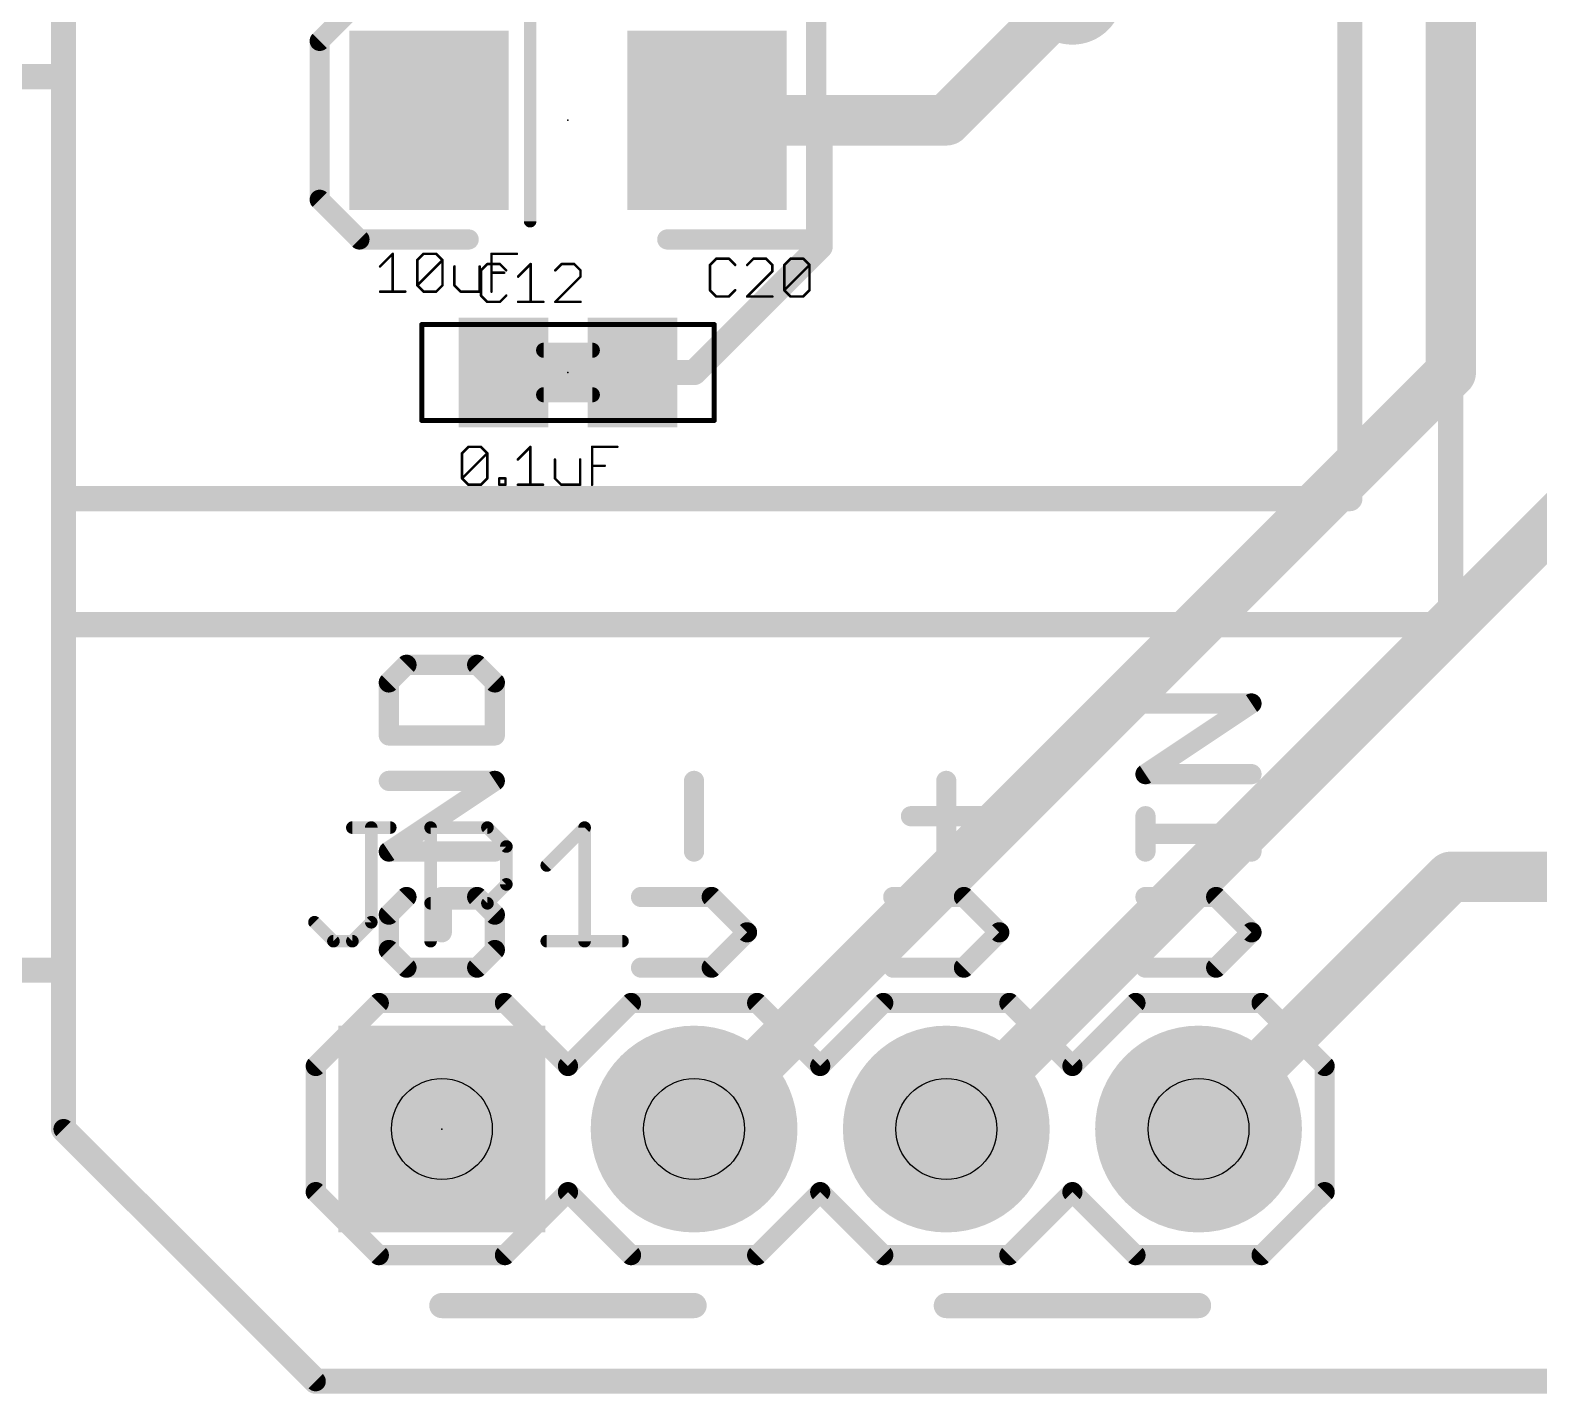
# Model space of a CAD drawing. Extents: x -27 to 80, y -11 to 53.
# Drawn here: x -0.34 to 14.86, y -0.13 to 13.61 of the extents above; entities that cross this region are included whole.
import ezdxf

# ---------------------------------------------------------------- set-up
doc = ezdxf.new("R2010")
doc.units = 0
for name, color, linetype in [('1', 12, 'CONTINUOUS'), ('16', 132, 'CONTINUOUS'), ('17', 110, 'CONTINUOUS'), ('18', 110, 'CONTINUOUS'), ('20', 53, 'CONTINUOUS'), ('21', 53, 'CONTINUOUS'), ('23', 53, 'CONTINUOUS'), ('25', 253, 'CONTINUOUS'), ('27', 253, 'CONTINUOUS'), ('29', 253, 'CONTINUOUS'), ('30', 253, 'CONTINUOUS'), ('31', 253, 'CONTINUOUS'), ('35', 253, 'CONTINUOUS'), ('39', 12, 'CONTINUOUS'), ('44', 253, 'CONTINUOUS'), ('51', 53, 'CONTINUOUS')]:
    doc.layers.add(name, color=color, linetype=linetype)

# ---------------------------------------------------------------- blocks, each defined once
blk = doc.blocks.new('RECT')
blk.add_solid([(-0.5, -0.5), (0.5, -0.5), (-0.5, 0.5), (0.5, 0.5)])
blk = doc.blocks.new('SQUAREP')
blk.add_solid([(-0.5, -0.5), (0.5, -0.5), (-0.5, 0.5), (0.5, 0.5)])
blk = doc.blocks.new('ROUNDP')
at = {"const_width": 0.5}
blk.add_lwpolyline([(0, -0.25, 1), (0, 0.25, 1), (0, -0.25)], format="xyb", dxfattribs=at)
blk = doc.blocks.new('ROUNDV')
at = {"const_width": 0.5}
blk.add_lwpolyline([(0, -0.25, 1), (0, 0.25, 1), (0, -0.25)], format="xyb", dxfattribs=at)

msp = doc.modelspace()

# ---------------------------------------------------------------- linework, layer by layer
at = {"layer": '1'}
for points, const_width in [([(13.97, 10.16), (13.97, 31.12)], 0.508), ([(13.97, 7.62), (13.97, 27.94)], 0.254), ([(0, 26.67), (0, 8.89)], 0.254), ([(12.954, 8.89), (12.954, 26.67)], 0.254), ([(8.89, 12.7), (10.16, 13.97)], 0.508), ([(7.62, 12.7), (6.48, 12.7)], 0.508), ([(7.62, 12.7), (8.89, 12.7)], 0.508), ([(7.62, 11.43), (7.62, 12.7)], 0.254), ([(6.35, 10.16), (7.62, 11.43)], 0.254), ([(6.35, 2.54), (13.97, 10.16)], 0.508), ([(5.73, 10.16), (6.35, 10.16)], 0.254), ([(8.89, 2.54), (15.24, 8.89)], 0.508), ([(0, 8.89), (12.954, 8.89)], 0.254), ([(0, 2.54), (0, 7.62)], 0.254), ([(0, 7.62), (13.97, 7.62)], 0.254), ([(2.54, 0), (0, 2.54)], 0.254), ([(57.15, 0), (2.54, 0)], 0.254)]:
    msp.add_lwpolyline(points, dxfattribs=dict(at, const_width=const_width))
for points, const_width in [([(6.48, 12.827, 1), (6.48, 12.573)], 0.254), ([(7.62, 12.827, 1), (7.62, 12.573)], 0.254), ([(7.62, 12.573, 1), (7.62, 12.827)], 0.254), ([(8.8002, 12.7898, 1), (8.9798, 12.6102)], 0.254), ([(8.89, 12.573, 1), (8.89, 12.827)], 0.254), ([(7.6835, 12.7, 1), (7.5565, 12.7)], 0.127), ([(7.6649, 11.3851, 1), (7.5751, 11.4749)], 0.127), ([(7.5565, 11.43, 1), (7.6835, 11.43)], 0.127), ([(14.0598, 10.0702, 1), (13.8802, 10.2498)], 0.254), ([(5.73, 10.2235, 1), (5.73, 10.0965)], 0.127), ([(6.3051, 10.2049, 1), (6.3949, 10.1151)], 0.127), ([(6.35, 10.0965, 1), (6.35, 10.2235)], 0.127), ([(13.843, 10.16, 1), (14.097, 10.16)], 0.254), ([(0, 8.9535, 1), (0, 8.8265)], 0.127), ([(12.954, 8.8265, 1), (12.954, 8.9535)], 0.127), ([(-0.0635, 8.89, 1), (0.0635, 8.89)], 0.127), ([(12.8905, 8.89, 1), (13.0175, 8.89)], 0.127), ([(0.0635, 7.62, 1), (-0.0635, 7.62)], 0.127), ([(0, 7.6835, 1), (0, 7.5565)], 0.127), ([(13.9065, 7.62, 1), (14.0335, 7.62)], 0.127), ([(13.97, 7.5565, 1), (13.97, 7.6835)], 0.127), ([(6.2602, 2.6298, 1), (6.4398, 2.4502)], 0.254), ([(8.8002, 2.6298, 1), (8.9798, 2.4502)], 0.254), ([(0.0449, 2.5849, 1), (-0.0449, 2.4951)], 0.127), ([(-0.0635, 2.54, 1), (0.0635, 2.54)], 0.127), ([(2.54, 0.0635, 1), (2.54, -0.0635)], 0.127), ([(2.4951, -0.0449, 1), (2.5849, 0.0449)], 0.127)]:
    msp.add_lwpolyline(points, format="xyb", dxfattribs=dict(at, const_width=const_width))
at = {"layer": '16'}
for points, const_width in [([(13.97, 7.62), (13.97, 27.94)], 0.254), ([(0, 26.67), (0, 8.89)], 0.254), ([(12.954, 8.89), (12.954, 26.67)], 0.254), ([(0, 8.89), (12.954, 8.89)], 0.254), ([(0, 2.54), (0, 7.62)], 0.254), ([(0, 7.62), (13.97, 7.62)], 0.254), ([(11.43, 2.54), (13.97, 5.08)], 0.508), ([(13.97, 5.08), (34.29, 5.08)], 0.508), ([(2.54, 0), (0, 2.54)], 0.254), ([(57.15, 0), (2.54, 0)], 0.254)]:
    msp.add_lwpolyline(points, dxfattribs=dict(at, const_width=const_width))
for points, const_width in [([(0, 8.9535, 1), (0, 8.8265)], 0.127), ([(12.954, 8.8265, 1), (12.954, 8.9535)], 0.127), ([(-0.0635, 8.89, 1), (0.0635, 8.89)], 0.127), ([(12.8905, 8.89, 1), (13.0175, 8.89)], 0.127), ([(0.0635, 7.62, 1), (-0.0635, 7.62)], 0.127), ([(0, 7.6835, 1), (0, 7.5565)], 0.127), ([(13.9065, 7.62, 1), (14.0335, 7.62)], 0.127), ([(13.97, 7.5565, 1), (13.97, 7.6835)], 0.127), ([(13.97, 5.207, 1), (13.97, 4.953)], 0.254), ([(14.0598, 4.9902, 1), (13.8802, 5.1698)], 0.254), ([(11.3402, 2.6298, 1), (11.5198, 2.4502)], 0.254), ([(0.0449, 2.5849, 1), (-0.0449, 2.4951)], 0.127), ([(-0.0635, 2.54, 1), (0.0635, 2.54)], 0.127), ([(2.54, 0.0635, 1), (2.54, -0.0635)], 0.127), ([(2.4951, -0.0449, 1), (2.5849, 0.0449)], 0.127)]:
    msp.add_lwpolyline(points, format="xyb", dxfattribs=dict(at, const_width=const_width))
at = {"layer": '20', "const_width": 0.2032}
for points in [[(0, 2.54), (0, 50.8)], [(2.54, 0), (0, 2.54)], [(57.15, 0), (2.54, 0)]]:
    msp.add_lwpolyline(points, dxfattribs=at)
at = {"layer": '20', "const_width": 0.1016}
for points in [[(0.0359, 2.5759, 1), (-0.0359, 2.5041)], [(-0.0508, 2.54, 1), (0.0508, 2.54)], [(2.54, 0.0508, 1), (2.54, -0.0508)], [(2.5041, -0.0359, 1), (2.5759, 0.0359)]]:
    msp.add_lwpolyline(points, format="xyb", dxfattribs=at)
at = {"layer": '21'}
for points, const_width in [([(2.98, 13.9), (2.58, 13.5)], 0.2032), ([(7.58, 13.9), (7.58, 11.5)], 0.2032), ([(4.699, 11.684), (4.699, 13.716)], 0.127), ([(2.58, 13.5), (2.58, 11.9)], 0.2032), ([(2.58, 11.9), (2.98, 11.5)], 0.2032), ([(2.98, 11.5), (4.08, 11.5)], 0.2032), ([(7.58, 11.5), (6.08, 11.5)], 0.2032), ([(5.08, 10.1905), (5.08, 10.1295)], 0.4064), ([(3.4536, 7.2162), (3.2757, 7.0383)], 0.2032), ([(4.1654, 7.2162), (3.4536, 7.2162)], 0.2032), ([(4.3434, 7.0383), (4.1654, 7.2162)], 0.2032), ([(3.2757, 7.0383), (3.2757, 6.5044)], 0.2032), ([(4.3434, 6.5044), (4.3434, 7.0383)], 0.2032), ([(10.8957, 6.1146), (11.9634, 6.8264)], 0.2032), ([(11.9634, 6.8264), (10.8957, 6.8264)], 0.2032), ([(3.2757, 6.5044), (4.3434, 6.5044)], 0.2032), ([(3.2757, 5.335), (4.3434, 6.0468)], 0.2032), ([(4.3434, 6.0468), (3.2757, 6.0468)], 0.2032), ([(6.3495, 5.335), (6.3495, 6.0468)], 0.2032), ([(8.8895, 5.335), (8.8895, 6.0468)], 0.2032), ([(11.9634, 6.1146), (10.8957, 6.1146)], 0.2032), ([(8.5336, 5.6909), (9.2454, 5.6909)], 0.2032), ([(10.8957, 5.335), (10.8957, 5.6909)], 0.2032), ([(11.9634, 5.335), (11.9634, 5.6909)], 0.2032), ([(11.9634, 5.5129), (10.8957, 5.5129)], 0.2032), ([(4.3434, 5.335), (3.2757, 5.335)], 0.2032), ([(3.4536, 4.8774), (3.2757, 4.6995)], 0.2032), ([(4.1654, 4.8774), (3.8095, 4.8774)], 0.2032), ([(3.8095, 4.8774), (3.8095, 4.5215)], 0.2032), ([(4.3434, 4.6995), (4.1654, 4.8774)], 0.2032), ([(6.5275, 4.8774), (5.8157, 4.8774)], 0.2032), ([(6.8834, 4.5215), (6.5275, 4.8774)], 0.2032), ([(9.0675, 4.8774), (8.3557, 4.8774)], 0.2032), ([(9.4234, 4.5215), (9.0675, 4.8774)], 0.2032), ([(11.6075, 4.8774), (10.8957, 4.8774)], 0.2032), ([(11.9634, 4.5215), (11.6075, 4.8774)], 0.2032), ([(3.2757, 4.6995), (3.2757, 4.3436)], 0.2032), ([(4.3434, 4.3436), (4.3434, 4.6995)], 0.2032), ([(6.5275, 4.1656), (6.8834, 4.5215)], 0.2032), ([(9.0675, 4.1656), (9.4234, 4.5215)], 0.2032), ([(11.6075, 4.1656), (11.9634, 4.5215)], 0.2032), ([(3.2757, 4.3436), (3.4536, 4.1656)], 0.2032), ([(4.1654, 4.1656), (4.3434, 4.3436)], 0.2032), ([(3.4536, 4.1656), (4.1654, 4.1656)], 0.2032), ([(5.8157, 4.1656), (6.5275, 4.1656)], 0.2032), ([(8.3557, 4.1656), (9.0675, 4.1656)], 0.2032), ([(10.8957, 4.1656), (11.6075, 4.1656)], 0.2032), ([(3.175, 3.81), (2.54, 3.175)], 0.2032), ([(3.175, 3.81), (4.445, 3.81)], 0.2032), ([(4.445, 3.81), (5.08, 3.175)], 0.2032), ([(5.08, 3.175), (5.715, 3.81)], 0.2032), ([(5.715, 3.81), (6.985, 3.81)], 0.2032), ([(6.985, 3.81), (7.62, 3.175)], 0.2032), ([(7.62, 3.175), (8.255, 3.81)], 0.2032), ([(8.255, 3.81), (9.525, 3.81)], 0.2032), ([(9.525, 3.81), (10.16, 3.175)], 0.2032), ([(10.795, 3.81), (10.16, 3.175)], 0.2032), ([(10.795, 3.81), (12.065, 3.81)], 0.2032), ([(12.065, 3.81), (12.7, 3.175)], 0.2032), ([(2.54, 3.175), (2.54, 1.905)], 0.2032), ([(12.7, 3.175), (12.7, 1.905)], 0.2032), ([(2.54, 1.905), (3.175, 1.27)], 0.2032), ([(5.08, 1.905), (4.445, 1.27)], 0.2032), ([(5.715, 1.27), (5.08, 1.905)], 0.2032), ([(7.62, 1.905), (6.985, 1.27)], 0.2032), ([(8.255, 1.27), (7.62, 1.905)], 0.2032), ([(10.16, 1.905), (9.525, 1.27)], 0.2032), ([(10.16, 1.905), (10.795, 1.27)], 0.2032), ([(12.7, 1.905), (12.065, 1.27)], 0.2032), ([(4.445, 1.27), (3.175, 1.27)], 0.2032), ([(6.985, 1.27), (5.715, 1.27)], 0.2032), ([(9.525, 1.27), (8.255, 1.27)], 0.2032), ([(12.065, 1.27), (10.795, 1.27)], 0.2032), ([(3.81, 0.762), (6.35, 0.762)], 0.254), ([(8.89, 0.762), (11.43, 0.762)], 0.254)]:
    msp.add_lwpolyline(points, dxfattribs=dict(at, const_width=const_width))
for points, const_width in [([(2.6308, 13.5, 1), (2.5292, 13.5)], 0.1016), ([(2.5441, 13.5359, 1), (2.6159, 13.4641)], 0.1016), ([(2.6159, 11.9359, 1), (2.5441, 11.8641)], 0.1016), ([(2.5292, 11.9, 1), (2.6308, 11.9)], 0.1016), ([(4.6673, 11.684, 1), (4.7307, 11.684)], 0.0635), ([(2.98, 11.5508, 1), (2.98, 11.4492)], 0.1016), ([(2.9441, 11.4641, 1), (3.0159, 11.5359)], 0.1016), ([(4.08, 11.4492, 1), (4.08, 11.5508)], 0.1016), ([(6.08, 11.5508, 1), (6.08, 11.4492)], 0.1016), ([(7.5292, 11.5, 1), (7.6308, 11.5)], 0.1016), ([(7.58, 11.4492, 1), (7.58, 11.5508)], 0.1016), ([(5.1816, 10.1905, 1), (4.9784, 10.1905)], 0.2032), ([(4.9784, 10.1295, 1), (5.1816, 10.1295)], 0.2032), ([(3.4536, 7.267, 1), (3.4536, 7.1654)], 0.1016), ([(3.4896, 7.1803, 1), (3.4177, 7.2521)], 0.1016), ([(4.2014, 7.2521, 1), (4.1295, 7.1803)], 0.1016), ([(4.1654, 7.1654, 1), (4.1654, 7.267)], 0.1016), ([(3.3265, 7.0383, 1), (3.2249, 7.0383)], 0.1016), ([(3.2398, 7.0742, 1), (3.3116, 7.0023)], 0.1016), ([(4.3942, 7.0383, 1), (4.2926, 7.0383)], 0.1016), ([(4.3075, 7.0023, 1), (4.3793, 7.0742)], 0.1016), ([(10.8957, 6.8772, 1), (10.8957, 6.7756)], 0.1016), ([(11.9916, 6.7841, 1), (11.9352, 6.8687)], 0.1016), ([(11.9634, 6.7756, 1), (11.9634, 6.8772)], 0.1016), ([(3.2757, 6.5552, 1), (3.2757, 6.4536)], 0.1016), ([(3.2249, 6.5044, 1), (3.3265, 6.5044)], 0.1016), ([(4.2926, 6.5044, 1), (4.3942, 6.5044)], 0.1016), ([(4.3434, 6.4536, 1), (4.3434, 6.5552)], 0.1016), ([(3.2757, 6.0976, 1), (3.2757, 5.996)], 0.1016), ([(4.3716, 6.0045, 1), (4.3152, 6.0891)], 0.1016), ([(4.3434, 5.996, 1), (4.3434, 6.0976)], 0.1016), ([(6.4003, 6.0468, 1), (6.2987, 6.0468)], 0.1016), ([(8.9403, 6.0468, 1), (8.8387, 6.0468)], 0.1016), ([(10.8957, 6.1654, 1), (10.8957, 6.0638)], 0.1016), ([(10.8675, 6.1569, 1), (10.9239, 6.0723)], 0.1016), ([(11.9634, 6.0638, 1), (11.9634, 6.1654)], 0.1016), ([(8.5336, 5.7417, 1), (8.5336, 5.6401)], 0.1016), ([(9.2454, 5.6401, 1), (9.2454, 5.7417)], 0.1016), ([(10.9465, 5.6909, 1), (10.8449, 5.6909)], 0.1016), ([(12.0142, 5.6909, 1), (11.9126, 5.6909)], 0.1016), ([(10.8957, 5.5637, 1), (10.8957, 5.4621)], 0.1016), ([(11.9634, 5.4621, 1), (11.9634, 5.5637)], 0.1016), ([(3.2757, 5.3858, 1), (3.2757, 5.2842)], 0.1016), ([(3.2475, 5.3773, 1), (3.3039, 5.2927)], 0.1016), ([(4.3434, 5.2842, 1), (4.3434, 5.3858)], 0.1016), ([(6.2987, 5.335, 1), (6.4003, 5.335)], 0.1016), ([(8.8387, 5.335, 1), (8.9403, 5.335)], 0.1016), ([(10.8449, 5.335, 1), (10.9465, 5.335)], 0.1016), ([(11.9126, 5.335, 1), (12.0142, 5.335)], 0.1016), ([(3.4896, 4.8415, 1), (3.4177, 4.9133)], 0.1016), ([(3.8095, 4.9282, 1), (3.8095, 4.8266)], 0.1016), ([(3.8603, 4.8774, 1), (3.7587, 4.8774)], 0.1016), ([(4.2014, 4.9133, 1), (4.1295, 4.8415)], 0.1016), ([(4.1654, 4.8266, 1), (4.1654, 4.9282)], 0.1016), ([(5.8157, 4.9282, 1), (5.8157, 4.8266)], 0.1016), ([(6.5634, 4.9133, 1), (6.4916, 4.8415)], 0.1016), ([(6.5275, 4.8266, 1), (6.5275, 4.9282)], 0.1016), ([(8.3557, 4.9282, 1), (8.3557, 4.8266)], 0.1016), ([(9.1034, 4.9133, 1), (9.0316, 4.8415)], 0.1016), ([(9.0675, 4.8266, 1), (9.0675, 4.9282)], 0.1016), ([(10.8957, 4.9282, 1), (10.8957, 4.8266)], 0.1016), ([(11.6434, 4.9133, 1), (11.5716, 4.8415)], 0.1016), ([(11.6075, 4.8266, 1), (11.6075, 4.9282)], 0.1016), ([(3.3265, 4.6995, 1), (3.2249, 4.6995)], 0.1016), ([(3.2398, 4.7354, 1), (3.3116, 4.6635)], 0.1016), ([(4.3942, 4.6995, 1), (4.2926, 4.6995)], 0.1016), ([(4.3075, 4.6635, 1), (4.3793, 4.7354)], 0.1016), ([(3.7587, 4.5215, 1), (3.8603, 4.5215)], 0.1016), ([(6.9193, 4.4856, 1), (6.8475, 4.5574)], 0.1016), ([(6.8475, 4.4856, 1), (6.9193, 4.5574)], 0.1016), ([(9.4593, 4.4856, 1), (9.3875, 4.5574)], 0.1016), ([(9.3875, 4.4856, 1), (9.4593, 4.5574)], 0.1016), ([(11.9993, 4.4856, 1), (11.9275, 4.5574)], 0.1016), ([(11.9275, 4.4856, 1), (11.9993, 4.5574)], 0.1016), ([(3.3116, 4.3795, 1), (3.2398, 4.3076)], 0.1016), ([(4.3793, 4.3076, 1), (4.3075, 4.3795)], 0.1016), ([(3.2249, 4.3436, 1), (3.3265, 4.3436)], 0.1016), ([(3.4536, 4.2164, 1), (3.4536, 4.1148)], 0.1016), ([(4.1654, 4.1148, 1), (4.1654, 4.2164)], 0.1016), ([(4.2926, 4.3436, 1), (4.3942, 4.3436)], 0.1016), ([(5.8157, 4.2164, 1), (5.8157, 4.1148)], 0.1016), ([(6.5275, 4.1148, 1), (6.5275, 4.2164)], 0.1016), ([(8.3557, 4.2164, 1), (8.3557, 4.1148)], 0.1016), ([(9.0675, 4.1148, 1), (9.0675, 4.2164)], 0.1016), ([(10.8957, 4.2164, 1), (10.8957, 4.1148)], 0.1016), ([(11.6075, 4.1148, 1), (11.6075, 4.2164)], 0.1016), ([(3.4177, 4.1297, 1), (3.4896, 4.2015)], 0.1016), ([(4.1295, 4.2015, 1), (4.2014, 4.1297)], 0.1016), ([(6.4916, 4.2015, 1), (6.5634, 4.1297)], 0.1016), ([(9.0316, 4.2015, 1), (9.1034, 4.1297)], 0.1016), ([(11.5716, 4.2015, 1), (11.6434, 4.1297)], 0.1016), ([(3.175, 3.8608, 1), (3.175, 3.7592)], 0.1016), ([(3.2109, 3.7741, 1), (3.1391, 3.8459)], 0.1016), ([(4.4809, 3.8459, 1), (4.4091, 3.7741)], 0.1016), ([(4.445, 3.7592, 1), (4.445, 3.8608)], 0.1016), ([(5.715, 3.8608, 1), (5.715, 3.7592)], 0.1016), ([(5.7509, 3.7741, 1), (5.6791, 3.8459)], 0.1016), ([(7.0209, 3.8459, 1), (6.9491, 3.7741)], 0.1016), ([(6.985, 3.7592, 1), (6.985, 3.8608)], 0.1016), ([(8.255, 3.8608, 1), (8.255, 3.7592)], 0.1016), ([(8.2909, 3.7741, 1), (8.2191, 3.8459)], 0.1016), ([(9.5609, 3.8459, 1), (9.4891, 3.7741)], 0.1016), ([(9.525, 3.7592, 1), (9.525, 3.8608)], 0.1016), ([(10.795, 3.8608, 1), (10.795, 3.7592)], 0.1016), ([(10.8309, 3.7741, 1), (10.7591, 3.8459)], 0.1016), ([(12.1009, 3.8459, 1), (12.0291, 3.7741)], 0.1016), ([(12.065, 3.7592, 1), (12.065, 3.8608)], 0.1016), ([(2.5908, 3.175, 1), (2.4892, 3.175)], 0.1016), ([(2.5041, 3.2109, 1), (2.5759, 3.1391)], 0.1016), ([(5.0441, 3.2109, 1), (5.1159, 3.1391)], 0.1016), ([(5.0441, 3.1391, 1), (5.1159, 3.2109)], 0.1016), ([(7.5841, 3.2109, 1), (7.6559, 3.1391)], 0.1016), ([(7.5841, 3.1391, 1), (7.6559, 3.2109)], 0.1016), ([(10.1241, 3.2109, 1), (10.1959, 3.1391)], 0.1016), ([(10.1241, 3.1391, 1), (10.1959, 3.2109)], 0.1016), ([(12.7508, 3.175, 1), (12.6492, 3.175)], 0.1016), ([(12.6641, 3.1391, 1), (12.7359, 3.2109)], 0.1016), ([(2.5759, 1.9409, 1), (2.5041, 1.8691)], 0.1016), ([(5.1159, 1.9409, 1), (5.0441, 1.8691)], 0.1016), ([(5.1159, 1.8691, 1), (5.0441, 1.9409)], 0.1016), ([(7.6559, 1.9409, 1), (7.5841, 1.8691)], 0.1016), ([(7.6559, 1.8691, 1), (7.5841, 1.9409)], 0.1016), ([(10.1959, 1.9409, 1), (10.1241, 1.8691)], 0.1016), ([(10.1959, 1.8691, 1), (10.1241, 1.9409)], 0.1016), ([(12.7359, 1.8691, 1), (12.6641, 1.9409)], 0.1016), ([(2.4892, 1.905, 1), (2.5908, 1.905)], 0.1016), ([(12.6492, 1.905, 1), (12.7508, 1.905)], 0.1016), ([(3.175, 1.3208, 1), (3.175, 1.2192)], 0.1016), ([(4.445, 1.2192, 1), (4.445, 1.3208)], 0.1016), ([(5.715, 1.3208, 1), (5.715, 1.2192)], 0.1016), ([(6.985, 1.2192, 1), (6.985, 1.3208)], 0.1016), ([(8.255, 1.3208, 1), (8.255, 1.2192)], 0.1016), ([(9.525, 1.2192, 1), (9.525, 1.3208)], 0.1016), ([(10.795, 1.3208, 1), (10.795, 1.2192)], 0.1016), ([(12.065, 1.2192, 1), (12.065, 1.3208)], 0.1016), ([(3.1391, 1.2341, 1), (3.2109, 1.3059)], 0.1016), ([(4.4091, 1.3059, 1), (4.4809, 1.2341)], 0.1016), ([(5.6791, 1.2341, 1), (5.7509, 1.3059)], 0.1016), ([(6.9491, 1.3059, 1), (7.0209, 1.2341)], 0.1016), ([(8.2191, 1.2341, 1), (8.2909, 1.3059)], 0.1016), ([(9.4891, 1.3059, 1), (9.5609, 1.2341)], 0.1016), ([(10.7591, 1.2341, 1), (10.8309, 1.3059)], 0.1016), ([(12.0291, 1.3059, 1), (12.1009, 1.2341)], 0.1016), ([(3.81, 0.8255, 1), (3.81, 0.6985)], 0.127), ([(6.35, 0.6985, 1), (6.35, 0.8255)], 0.127), ([(8.89, 0.8255, 1), (8.89, 0.6985)], 0.127), ([(11.43, 0.6985, 1), (11.43, 0.8255)], 0.127)]:
    msp.add_lwpolyline(points, format="xyb", dxfattribs=dict(at, const_width=const_width))
at = {"layer": '23'}
for p in [(5.08, 12.7), (5.08, 10.16), (3.81, 2.54)]:
    msp.add_point(p, dxfattribs=at)
at = {"layer": '25'}
for points, const_width in [([(4.2673, 11.2525), (4.2037, 11.189)], 0.0254), ([(4.3944, 11.2525), (4.2673, 11.2525)], 0.0254), ([(4.4579, 11.189), (4.3944, 11.2525)], 0.0254), ([(4.5779, 11.1254), (4.705, 11.2525)], 0.0254), ([(4.705, 11.2525), (4.705, 10.8712)], 0.0254), ([(5.0157, 11.2525), (4.9521, 11.189)], 0.0254), ([(5.1428, 11.2525), (5.0157, 11.2525)], 0.0254), ([(5.2063, 11.189), (5.1428, 11.2525)], 0.0254), ([(6.5736, 11.3066), (6.5101, 11.2431)], 0.0254), ([(6.5101, 11.2431), (6.5101, 10.9889)], 0.0254), ([(6.7007, 11.3066), (6.5736, 11.3066)], 0.0254), ([(6.7643, 11.2431), (6.7007, 11.3066)], 0.0254), ([(6.9478, 11.3066), (6.8843, 11.2431)], 0.0254), ([(7.0749, 11.3066), (6.9478, 11.3066)], 0.0254), ([(7.1385, 11.2431), (7.0749, 11.3066)], 0.0254), ([(7.1385, 11.1795), (7.1385, 11.2431)], 0.0254), ([(7.2585, 11.2431), (7.322, 11.3066)], 0.0254), ([(7.2585, 10.9889), (7.2585, 11.2431)], 0.0254), ([(7.2585, 10.9889), (7.5127, 11.2431)], 0.0254), ([(7.322, 11.3066), (7.4492, 11.3066)], 0.0254), ([(7.4492, 11.3066), (7.5127, 11.2431)], 0.0254), ([(7.5127, 11.2431), (7.5127, 10.9889)], 0.0254), ([(4.2037, 11.189), (4.2037, 10.9348)], 0.0254), ([(4.9521, 10.8712), (5.2063, 11.1254)], 0.0254), ([(5.2063, 11.1254), (5.2063, 11.189)], 0.0254), ([(6.8843, 10.9253), (7.1385, 11.1795)], 0.0254), ([(4.2037, 10.9348), (4.2673, 10.8712)], 0.0254), ([(4.3944, 10.8712), (4.4579, 10.9348)], 0.0254), ([(6.5101, 10.9889), (6.5736, 10.9253)], 0.0254), ([(6.7007, 10.9253), (6.7643, 10.9889)], 0.0254), ([(7.322, 10.9253), (7.2585, 10.9889)], 0.0254), ([(7.5127, 10.9889), (7.4492, 10.9253)], 0.0254), ([(4.2673, 10.8712), (4.3944, 10.8712)], 0.0254), ([(4.5779, 10.8712), (4.8321, 10.8712)], 0.0254), ([(5.2063, 10.8712), (4.9521, 10.8712)], 0.0254), ([(6.5736, 10.9253), (6.7007, 10.9253)], 0.0254), ([(7.1385, 10.9253), (6.8843, 10.9253)], 0.0254), ([(7.4492, 10.9253), (7.322, 10.9253)], 0.0254), ([(2.9086, 5.5763), (3.29, 5.5763)], 0.127), ([(3.0993, 4.623), (3.0993, 5.5763)], 0.127), ([(3.6967, 4.4323), (3.6967, 5.5763)], 0.127), ([(3.6967, 5.5763), (4.2687, 5.5763)], 0.127), ([(4.2687, 5.5763), (4.4593, 5.3856)], 0.127), ([(4.8661, 5.195), (5.2474, 5.5763)], 0.127), ([(5.2474, 5.5763), (5.2474, 4.4323)], 0.127), ([(4.4593, 5.3856), (4.4593, 5.0043)], 0.127), ([(4.4593, 5.0043), (4.2687, 4.8136)], 0.127), ([(4.2687, 4.8136), (3.6967, 4.8136)], 0.127), ([(2.5273, 4.623), (2.718, 4.4323)], 0.127), ([(2.9086, 4.4323), (3.0993, 4.623)], 0.127), ([(2.718, 4.4323), (2.9086, 4.4323)], 0.127), ([(4.8661, 4.4323), (5.6287, 4.4323)], 0.127)]:
    msp.add_lwpolyline(points, dxfattribs=dict(at, const_width=const_width))
for points, const_width in [([(4.2673, 11.2589, 1), (4.2673, 11.2462)], 0.0127), ([(4.2717, 11.248, 1), (4.2628, 11.257)], 0.0127), ([(4.3989, 11.257, 1), (4.3899, 11.248)], 0.0127), ([(4.3944, 11.2462, 1), (4.3944, 11.2589)], 0.0127), ([(4.7114, 11.2525, 1), (4.6987, 11.2525)], 0.0127), ([(4.7095, 11.248, 1), (4.7005, 11.257)], 0.0127), ([(5.0157, 11.2589, 1), (5.0157, 11.2462)], 0.0127), ([(5.0202, 11.248, 1), (5.0112, 11.257)], 0.0127), ([(5.1473, 11.257, 1), (5.1383, 11.248)], 0.0127), ([(5.1428, 11.2462, 1), (5.1428, 11.2589)], 0.0127), ([(6.5164, 11.2431, 1), (6.5037, 11.2431)], 0.0127), ([(6.5056, 11.2476, 1), (6.5146, 11.2386)], 0.0127), ([(6.5736, 11.313, 1), (6.5736, 11.3003)], 0.0127), ([(6.5781, 11.3021, 1), (6.5691, 11.3111)], 0.0127), ([(6.7052, 11.3111, 1), (6.6963, 11.3021)], 0.0127), ([(6.7007, 11.3003, 1), (6.7007, 11.313)], 0.0127), ([(6.7598, 11.2386, 1), (6.7688, 11.2476)], 0.0127), ([(6.8798, 11.2476, 1), (6.8888, 11.2386)], 0.0127), ([(6.9478, 11.313, 1), (6.9478, 11.3003)], 0.0127), ([(6.9523, 11.3021, 1), (6.9433, 11.3111)], 0.0127), ([(7.0794, 11.3111, 1), (7.0705, 11.3021)], 0.0127), ([(7.0749, 11.3003, 1), (7.0749, 11.313)], 0.0127), ([(7.1449, 11.2431, 1), (7.1322, 11.2431)], 0.0127), ([(7.134, 11.2386, 1), (7.143, 11.2476)], 0.0127), ([(7.2648, 11.2431, 1), (7.2521, 11.2431)], 0.0127), ([(7.254, 11.2476, 1), (7.263, 11.2386)], 0.0127), ([(7.322, 11.313, 1), (7.322, 11.3003)], 0.0127), ([(7.3265, 11.3021, 1), (7.3176, 11.3111)], 0.0127), ([(7.4536, 11.3111, 1), (7.4447, 11.3021)], 0.0127), ([(7.4492, 11.3003, 1), (7.4492, 11.313)], 0.0127), ([(7.5191, 11.2431, 1), (7.5064, 11.2431)], 0.0127), ([(7.5172, 11.2386, 1), (7.5082, 11.2476)], 0.0127), ([(7.5082, 11.2386, 1), (7.5172, 11.2476)], 0.0127), ([(4.2101, 11.189, 1), (4.1974, 11.189)], 0.0127), ([(4.1992, 11.1935, 1), (4.2082, 11.1845)], 0.0127), ([(4.4534, 11.1845, 1), (4.4624, 11.1935)], 0.0127), ([(4.5734, 11.1299, 1), (4.5824, 11.1209)], 0.0127), ([(4.9476, 11.1935, 1), (4.9566, 11.1845)], 0.0127), ([(5.2127, 11.189, 1), (5.2, 11.189)], 0.0127), ([(5.2, 11.1254, 1), (5.2127, 11.1254)], 0.0127), ([(5.2018, 11.1845, 1), (5.2108, 11.1935)], 0.0127), ([(5.2108, 11.1209, 1), (5.2018, 11.1299)], 0.0127), ([(7.1322, 11.1795, 1), (7.1449, 11.1795)], 0.0127), ([(7.143, 11.175, 1), (7.134, 11.184)], 0.0127), ([(4.2082, 10.9392, 1), (4.1992, 10.9303)], 0.0127), ([(4.1974, 10.9348, 1), (4.2101, 10.9348)], 0.0127), ([(4.4624, 10.9303, 1), (4.4534, 10.9392)], 0.0127), ([(6.5037, 10.9889, 1), (6.5164, 10.9889)], 0.0127), ([(6.5146, 10.9933, 1), (6.5056, 10.9844)], 0.0127), ([(6.7688, 10.9844, 1), (6.7598, 10.9933)], 0.0127), ([(7.263, 10.9933, 1), (7.254, 10.9844)], 0.0127), ([(7.254, 10.9933, 1), (7.263, 10.9844)], 0.0127), ([(7.2521, 10.9889, 1), (7.2648, 10.9889)], 0.0127), ([(7.5064, 10.9889, 1), (7.5191, 10.9889)], 0.0127), ([(7.5172, 10.9844, 1), (7.5082, 10.9933)], 0.0127), ([(4.2673, 10.8775, 1), (4.2673, 10.8649)], 0.0127), ([(4.2628, 10.8667, 1), (4.2717, 10.8757)], 0.0127), ([(4.3899, 10.8757, 1), (4.3989, 10.8667)], 0.0127), ([(4.3944, 10.8649, 1), (4.3944, 10.8775)], 0.0127), ([(4.5779, 10.8775, 1), (4.5779, 10.8649)], 0.0127), ([(4.6987, 10.8712, 1), (4.7114, 10.8712)], 0.0127), ([(4.8321, 10.8649, 1), (4.8321, 10.8775)], 0.0127), ([(4.9521, 10.8775, 1), (4.9521, 10.8649)], 0.0127), ([(4.9476, 10.8757, 1), (4.9566, 10.8667)], 0.0127), ([(5.2063, 10.8649, 1), (5.2063, 10.8775)], 0.0127), ([(6.5736, 10.9316, 1), (6.5736, 10.919)], 0.0127), ([(6.5691, 10.9208, 1), (6.5781, 10.9298)], 0.0127), ([(6.6963, 10.9298, 1), (6.7052, 10.9208)], 0.0127), ([(6.7007, 10.919, 1), (6.7007, 10.9316)], 0.0127), ([(6.8843, 10.9316, 1), (6.8843, 10.919)], 0.0127), ([(6.8798, 10.9298, 1), (6.8888, 10.9208)], 0.0127), ([(7.1385, 10.919, 1), (7.1385, 10.9316)], 0.0127), ([(7.322, 10.9316, 1), (7.322, 10.919)], 0.0127), ([(7.3176, 10.9208, 1), (7.3265, 10.9298)], 0.0127), ([(7.4447, 10.9298, 1), (7.4536, 10.9208)], 0.0127), ([(7.4492, 10.919, 1), (7.4492, 10.9316)], 0.0127), ([(2.9086, 5.608, 1), (2.9086, 5.5445)], 0.0635), ([(3.131, 5.5763, 1), (3.0675, 5.5763)], 0.0635), ([(3.29, 5.5445, 1), (3.29, 5.608)], 0.0635), ([(3.7284, 5.5763, 1), (3.6649, 5.5763)], 0.0635), ([(3.6967, 5.608, 1), (3.6967, 5.5445)], 0.0635), ([(4.2911, 5.5987, 1), (4.2462, 5.5538)], 0.0635), ([(4.2687, 5.5445, 1), (4.2687, 5.608)], 0.0635), ([(5.2792, 5.5763, 1), (5.2157, 5.5763)], 0.0635), ([(5.2699, 5.5538, 1), (5.225, 5.5987)], 0.0635), ([(4.4911, 5.3856, 1), (4.4276, 5.3856)], 0.0635), ([(4.4369, 5.3632, 1), (4.4818, 5.4081)], 0.0635), ([(4.8436, 5.2174, 1), (4.8885, 5.1725)], 0.0635), ([(4.4276, 5.0043, 1), (4.4911, 5.0043)], 0.0635), ([(4.4818, 4.9818, 1), (4.4369, 5.0267)], 0.0635), ([(3.6967, 4.8454, 1), (3.6967, 4.7819)], 0.0635), ([(4.2462, 4.8361, 1), (4.2911, 4.7912)], 0.0635), ([(4.2687, 4.7819, 1), (4.2687, 4.8454)], 0.0635), ([(2.5498, 4.6454, 1), (2.5048, 4.6005)], 0.0635), ([(3.0675, 4.623, 1), (3.131, 4.623)], 0.0635), ([(3.1217, 4.6005, 1), (3.0768, 4.6454)], 0.0635), ([(2.718, 4.4641, 1), (2.718, 4.4006)], 0.0635), ([(2.6955, 4.4098, 1), (2.7404, 4.4548)], 0.0635), ([(2.8862, 4.4548, 1), (2.9311, 4.4098)], 0.0635), ([(2.9086, 4.4006, 1), (2.9086, 4.4641)], 0.0635), ([(3.6649, 4.4323, 1), (3.7284, 4.4323)], 0.0635), ([(4.8661, 4.4641, 1), (4.8661, 4.4006)], 0.0635), ([(5.2157, 4.4323, 1), (5.2792, 4.4323)], 0.0635), ([(5.6287, 4.4006, 1), (5.6287, 4.4641)], 0.0635)]:
    msp.add_lwpolyline(points, format="xyb", dxfattribs=dict(at, const_width=const_width))
at = {"layer": '27', "const_width": 0.0254}
for points in [[(3.1879, 11.2285), (3.315, 11.3556)], [(3.315, 11.3556), (3.315, 10.9743)], [(3.5621, 11.2921), (3.6256, 11.3556)], [(3.5621, 11.0379), (3.5621, 11.2921)], [(3.5621, 11.0379), (3.8163, 11.2921)], [(3.6256, 11.3556), (3.7527, 11.3556)], [(3.7527, 11.3556), (3.8163, 11.2921)], [(3.8163, 11.2921), (3.8163, 11.0379)], [(4.3105, 10.9743), (4.3105, 11.3556)], [(4.3105, 11.3556), (4.5647, 11.3556)], [(3.9363, 11.2285), (3.9363, 11.0379)], [(4.1905, 10.9743), (4.1905, 11.2285)], [(4.3105, 11.165), (4.4376, 11.165)], [(3.1879, 10.9743), (3.4421, 10.9743)], [(3.6256, 10.9743), (3.5621, 11.0379)], [(3.7527, 10.9743), (3.6256, 10.9743)], [(3.8163, 11.0379), (3.7527, 10.9743)], [(3.9363, 11.0379), (3.9998, 10.9743)], [(3.9998, 10.9743), (4.1905, 10.9743)], [(4.0132, 9.3475), (4.0768, 9.411)], [(4.0768, 9.411), (4.2039, 9.411)], [(4.2039, 9.411), (4.2674, 9.3475)], [(4.5745, 9.2839), (4.7016, 9.411)], [(4.7016, 9.411), (4.7016, 9.0297)], [(5.3229, 9.0297), (5.3229, 9.411)], [(5.3229, 9.411), (5.5771, 9.411)], [(4.0132, 9.0933), (4.0132, 9.3475)], [(4.0132, 9.0933), (4.2674, 9.3475)], [(4.2674, 9.3475), (4.2674, 9.0933)], [(4.9487, 9.2839), (4.9487, 9.0933)], [(5.2029, 9.0297), (5.2029, 9.2839)], [(5.3229, 9.2204), (5.45, 9.2204)], [(4.0768, 9.0297), (4.0132, 9.0933)], [(4.2039, 9.0297), (4.0768, 9.0297)], [(4.2674, 9.0933), (4.2039, 9.0297)], [(4.3874, 9.0297), (4.3874, 9.0933)], [(4.3874, 9.0933), (4.451, 9.0933)], [(4.451, 9.0297), (4.3874, 9.0297)], [(4.451, 9.0933), (4.451, 9.0297)], [(4.5745, 9.0297), (4.8287, 9.0297)], [(4.9487, 9.0933), (5.0123, 9.0297)], [(5.0123, 9.0297), (5.2029, 9.0297)]]:
    msp.add_lwpolyline(points, dxfattribs=at)
at = {"layer": '27', "const_width": 0.0127}
for points in [[(3.3213, 11.3556, 1), (3.3086, 11.3556)], [(3.3195, 11.3511, 1), (3.3105, 11.3601)], [(3.5684, 11.2921, 1), (3.5557, 11.2921)], [(3.5576, 11.2966, 1), (3.5666, 11.2876)], [(3.6256, 11.362, 1), (3.6256, 11.3493)], [(3.6301, 11.3511, 1), (3.6211, 11.3601)], [(3.7572, 11.3601, 1), (3.7482, 11.3511)], [(3.7527, 11.3493, 1), (3.7527, 11.362)], [(3.8226, 11.2921, 1), (3.8099, 11.2921)], [(3.8208, 11.2876, 1), (3.8118, 11.2966)], [(3.8118, 11.2876, 1), (3.8208, 11.2966)], [(4.3168, 11.3556, 1), (4.3041, 11.3556)], [(4.3105, 11.362, 1), (4.3105, 11.3493)], [(4.5647, 11.3493, 1), (4.5647, 11.362)], [(3.1834, 11.233, 1), (3.1924, 11.224)], [(3.9426, 11.2285, 1), (3.9299, 11.2285)], [(4.1968, 11.2285, 1), (4.1841, 11.2285)], [(4.3105, 11.1713, 1), (4.3105, 11.1586)], [(4.4376, 11.1586, 1), (4.4376, 11.1713)], [(3.1879, 10.9807, 1), (3.1879, 10.968)], [(3.3086, 10.9743, 1), (3.3213, 10.9743)], [(3.4421, 10.968, 1), (3.4421, 10.9807)], [(3.5666, 11.0423, 1), (3.5576, 11.0334)], [(3.5576, 11.0423, 1), (3.5666, 11.0334)], [(3.5557, 11.0379, 1), (3.5684, 11.0379)], [(3.6256, 10.9807, 1), (3.6256, 10.968)], [(3.6211, 10.9698, 1), (3.6301, 10.9788)], [(3.7482, 10.9788, 1), (3.7572, 10.9698)], [(3.7527, 10.968, 1), (3.7527, 10.9807)], [(3.8099, 11.0379, 1), (3.8226, 11.0379)], [(3.8208, 11.0334, 1), (3.8118, 11.0423)], [(3.9408, 11.0423, 1), (3.9318, 11.0334)], [(3.9299, 11.0379, 1), (3.9426, 11.0379)], [(3.9998, 10.9807, 1), (3.9998, 10.968)], [(3.9953, 10.9698, 1), (4.0043, 10.9788)], [(4.1841, 10.9743, 1), (4.1968, 10.9743)], [(4.1905, 10.968, 1), (4.1905, 10.9807)], [(4.3041, 10.9743, 1), (4.3168, 10.9743)], [(4.0768, 9.4174, 1), (4.0768, 9.4047)], [(4.0812, 9.4065, 1), (4.0723, 9.4155)], [(4.2084, 9.4155, 1), (4.1994, 9.4065)], [(4.2039, 9.4047, 1), (4.2039, 9.4174)], [(4.708, 9.411, 1), (4.6953, 9.411)], [(4.7061, 9.4065, 1), (4.6971, 9.4155)], [(5.3229, 9.4174, 1), (5.3229, 9.4047)], [(5.3293, 9.411, 1), (5.3166, 9.411)], [(5.5771, 9.4047, 1), (5.5771, 9.4174)], [(4.0196, 9.3475, 1), (4.0069, 9.3475)], [(4.0087, 9.352, 1), (4.0177, 9.343)], [(4.2738, 9.3475, 1), (4.2611, 9.3475)], [(4.2719, 9.343, 1), (4.2629, 9.352)], [(4.2629, 9.343, 1), (4.2719, 9.352)], [(4.57, 9.2884, 1), (4.579, 9.2794)], [(4.9551, 9.2839, 1), (4.9424, 9.2839)], [(5.2093, 9.2839, 1), (5.1966, 9.2839)], [(5.3229, 9.2267, 1), (5.3229, 9.214)], [(5.45, 9.214, 1), (5.45, 9.2267)], [(4.0177, 9.0977, 1), (4.0087, 9.0888)], [(4.0087, 9.0977, 1), (4.0177, 9.0888)], [(4.0069, 9.0933, 1), (4.0196, 9.0933)], [(4.0768, 9.036, 1), (4.0768, 9.0234)], [(4.0723, 9.0252, 1), (4.0812, 9.0342)], [(4.1994, 9.0342, 1), (4.2084, 9.0252)], [(4.2039, 9.0234, 1), (4.2039, 9.036)], [(4.2611, 9.0933, 1), (4.2738, 9.0933)], [(4.2719, 9.0888, 1), (4.2629, 9.0977)], [(4.3938, 9.0933, 1), (4.3811, 9.0933)], [(4.3874, 9.0996, 1), (4.3874, 9.0869)], [(4.3811, 9.0297, 1), (4.3938, 9.0297)], [(4.3874, 9.036, 1), (4.3874, 9.0234)], [(4.4573, 9.0933, 1), (4.4446, 9.0933)], [(4.4446, 9.0297, 1), (4.4573, 9.0297)], [(4.451, 9.0869, 1), (4.451, 9.0996)], [(4.451, 9.0234, 1), (4.451, 9.036)], [(4.5745, 9.036, 1), (4.5745, 9.0234)], [(4.6953, 9.0297, 1), (4.708, 9.0297)], [(4.8287, 9.0234, 1), (4.8287, 9.036)], [(4.9532, 9.0977, 1), (4.9442, 9.0888)], [(4.9424, 9.0933, 1), (4.9551, 9.0933)], [(5.0123, 9.036, 1), (5.0123, 9.0234)], [(5.0078, 9.0252, 1), (5.0168, 9.0342)], [(5.1966, 9.0297, 1), (5.2093, 9.0297)], [(5.2029, 9.0234, 1), (5.2029, 9.036)], [(5.3166, 9.0297, 1), (5.3293, 9.0297)]]:
    msp.add_lwpolyline(points, format="xyb", dxfattribs=at)
at = {"layer": '39', "const_width": 0.0508}
for points in [[(3.607, 10.643), (6.553, 10.643)], [(3.607, 9.677), (3.607, 10.643)], [(6.553, 10.643), (6.553, 9.677)], [(6.553, 9.677), (3.607, 9.677)]]:
    msp.add_lwpolyline(points, dxfattribs=at)
at = {"layer": '39', "const_width": 0.0254}
for points in [[(3.607, 10.6557, 1), (3.607, 10.6303)], [(3.6197, 10.643, 1), (3.5943, 10.643)], [(6.5657, 10.643, 1), (6.5403, 10.643)], [(6.553, 10.6303, 1), (6.553, 10.6557)], [(3.607, 9.6897, 1), (3.607, 9.6643)], [(3.5943, 9.677, 1), (3.6197, 9.677)], [(6.5403, 9.677, 1), (6.5657, 9.677)], [(6.553, 9.6643, 1), (6.553, 9.6897)]]:
    msp.add_lwpolyline(points, format="xyb", dxfattribs=at)
at = {"layer": '44'}
for centre in [(3.81, 2.54), (6.35, 2.54), (8.89, 2.54), (11.43, 2.54)]:
    msp.add_circle(centre, 0.508, dxfattribs=at)
at = {"layer": '51'}
for points, const_width in [([(0, 31.64), (0, 2.54)], 0.254), ([(-10.3, 13.14), (-0.1, 13.14)], 0.254), ([(4.835, 10.384), (5.325, 10.384)], 0.1524), ([(5.325, 9.936), (4.835, 9.936)], 0.1524), ([(-10.3, 4.14), (-0.1, 4.14)], 0.254), ([(0, 2.54), (2.54, 0)], 0.254), ([(2.54, 0), (57.15, 0)], 0.254)]:
    msp.add_lwpolyline(points, dxfattribs=dict(at, const_width=const_width))
for points, const_width in [([(-0.1, 13.0765, 1), (-0.1, 13.2035)], 0.127), ([(4.835, 10.4221, 1), (4.835, 10.3459)], 0.0762), ([(5.325, 10.3459, 1), (5.325, 10.4221)], 0.0762), ([(4.835, 9.9741, 1), (4.835, 9.8979)], 0.0762), ([(5.325, 9.8979, 1), (5.325, 9.9741)], 0.0762), ([(-0.1, 4.0765, 1), (-0.1, 4.2035)], 0.127), ([(0.0449, 2.5849, 1), (-0.0449, 2.4951)], 0.127), ([(-0.0635, 2.54, 1), (0.0635, 2.54)], 0.127), ([(2.54, 0.0635, 1), (2.54, -0.0635)], 0.127), ([(2.4951, -0.0449, 1), (2.5849, 0.0449)], 0.127)]:
    msp.add_lwpolyline(points, format="xyb", dxfattribs=dict(at, const_width=const_width))

# ---------------------------------------------------------------- block references
at = {"layer": '1', "xscale": 1.6, "yscale": 1.4, "rotation": 270}
for p in [(3.68, 12.7), (6.48, 12.7)]:
    msp.add_blockref('RECT', p, dxfattribs=at)
at = {"layer": '1', "xscale": 0.7, "yscale": 0.9}
for p in [(4.43, 10.16), (5.73, 10.16)]:
    msp.add_blockref('RECT', p, dxfattribs=at)
at = {"layer": '17', "xscale": 1.8796, "yscale": 1.8796, "rotation": 90}
for name, p in [('SQUAREP', (3.81, 2.54)), ('SQUAREP', (3.81, 2.54)), ('ROUNDP', (6.35, 2.54)), ('ROUNDP', (6.35, 2.54)), ('ROUNDP', (8.89, 2.54)), ('ROUNDP', (8.89, 2.54)), ('ROUNDP', (11.43, 2.54)), ('ROUNDP', (11.43, 2.54))]:
    msp.add_blockref(name, p, dxfattribs=at)
at = {"layer": '18', "xscale": 1.016, "yscale": 1.016}
msp.add_blockref('ROUNDV', (10.16, 13.97), dxfattribs=at)
msp.add_blockref('ROUNDV', (10.16, 13.97), dxfattribs=at)
at = {"layer": '29'}
for name, p, xscale, yscale, rotation in [('RECT', (3.68, 12.7), 1.8032, 1.6032, 270), ('RECT', (6.48, 12.7), 1.8032, 1.6032, 270), ('SQUAREP', (3.81, 2.54), 2.0828, 2.0828, 90), ('ROUNDP', (6.35, 2.54), 2.0828, 2.0828, 90), ('ROUNDP', (8.89, 2.54), 2.0828, 2.0828, 90), ('ROUNDP', (11.43, 2.54), 2.0828, 2.0828, 90)]:
    msp.add_blockref(name, p, dxfattribs=dict(at, xscale=xscale, yscale=yscale, rotation=rotation))
at = {"layer": '29', "xscale": 0.9032, "yscale": 1.1032}
for p in [(4.43, 10.16), (5.73, 10.16)]:
    msp.add_blockref('RECT', p, dxfattribs=at)
at = {"layer": '30', "xscale": 2.0828, "yscale": 2.0828, "rotation": 90}
for name, p in [('SQUAREP', (3.81, 2.54)), ('ROUNDP', (6.35, 2.54)), ('ROUNDP', (8.89, 2.54)), ('ROUNDP', (11.43, 2.54))]:
    msp.add_blockref(name, p, dxfattribs=at)
at = {"layer": '31', "xscale": 1.6, "yscale": 1.4, "rotation": 270}
for p in [(3.68, 12.7), (6.48, 12.7)]:
    msp.add_blockref('RECT', p, dxfattribs=at)
at = {"layer": '31', "xscale": 0.7, "yscale": 0.9}
for p in [(4.43, 10.16), (5.73, 10.16)]:
    msp.add_blockref('RECT', p, dxfattribs=at)
at = {"layer": '35', "xscale": 0.3998, "yscale": 0.6}
msp.add_blockref('RECT', (5.08, 10.16), dxfattribs=at)
at = {"layer": '51'}
for p, xscale, yscale in [((4.676, 10.1552), 0.3, 0.5999), ((5.4888, 10.1552), 0.3, 0.5999), ((3.81, 2.54), 0.508, 0.508), ((6.35, 2.54), 0.508, 0.508), ((8.89, 2.54), 0.508, 0.508), ((11.43, 2.54), 0.508, 0.508)]:
    msp.add_blockref('RECT', p, dxfattribs=dict(at, xscale=xscale, yscale=yscale))

doc.saveas('drawing.dxf')
